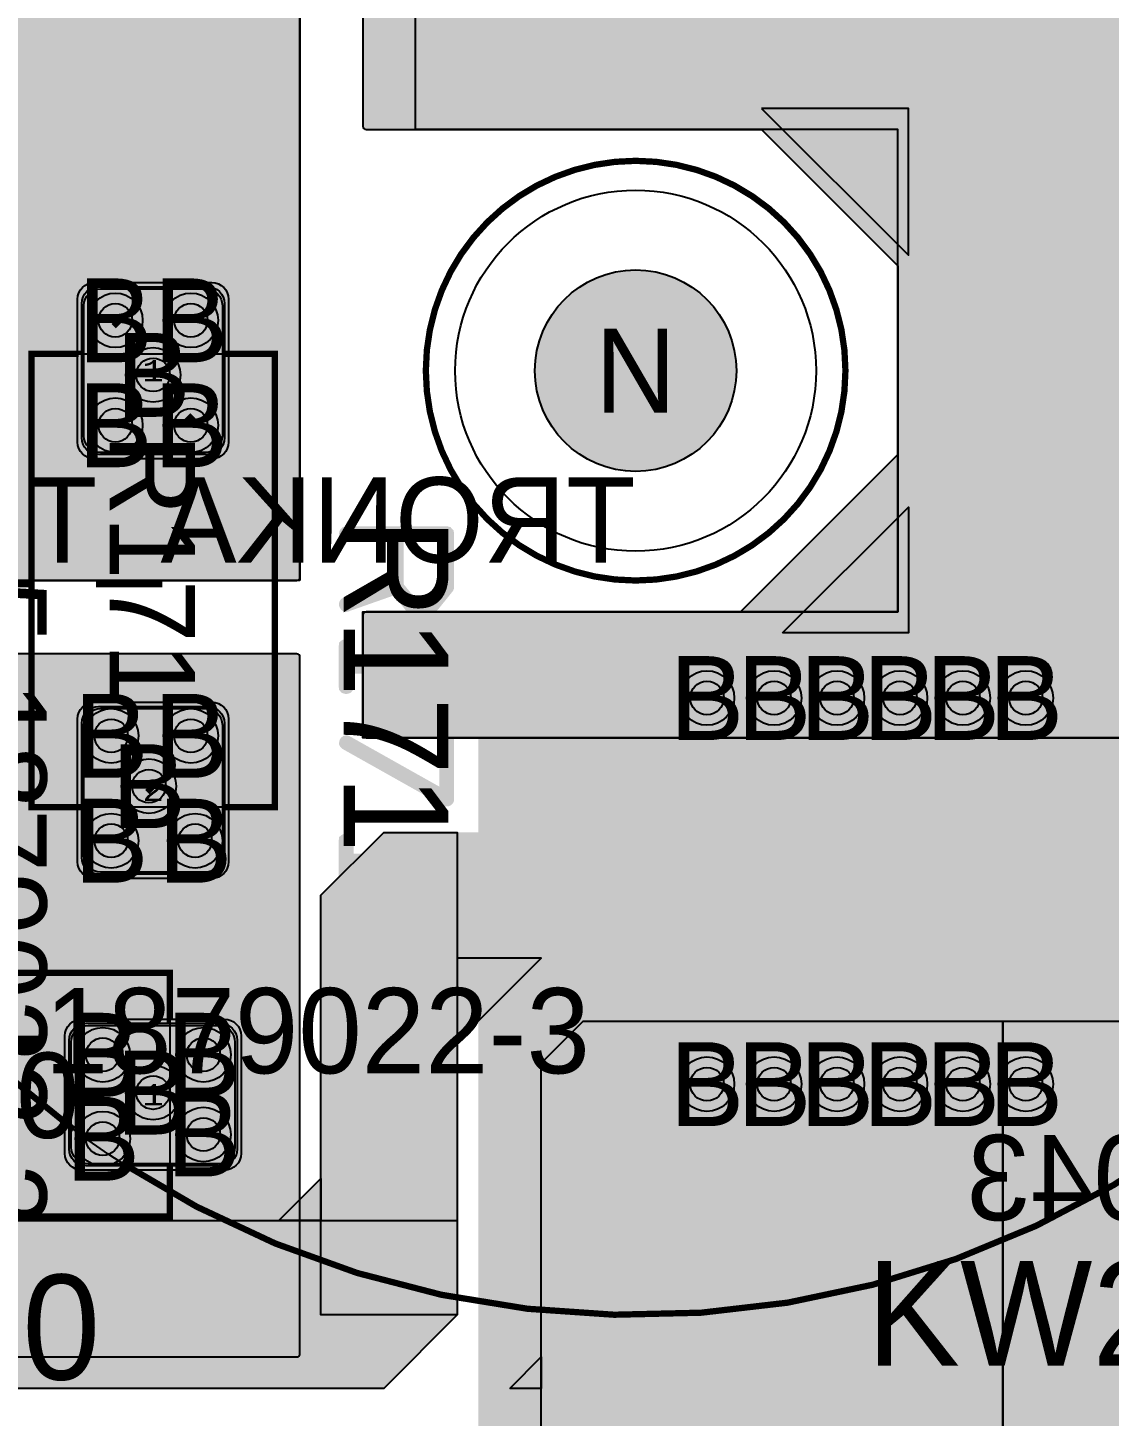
# Model space of a CAD drawing. Extents: x -18 to 179, y -60 to 172.
# Drawn here: x 36.51 to 62.29, y 120.09 to 153.17 of the extents above; entities that cross this region are included whole.
import ezdxf
from ezdxf.enums import TextEntityAlignment as Align

# ---------------------------------------------------------------- set-up
doc = ezdxf.new("R2010")
doc.units = 0
doc.header["$MEASUREMENT"] = 0
for name, color, linetype in [('ASSEMBLY_OUTLINES_BTM', 191, 'CONTINUOUS'), ('ASSEMBLY_OUTLINES_TOP', 102, 'CONTINUOUS'), ('ASSEMBLY_PART_NUMBERS_BTM', 191, 'CONTINUOUS'), ('ASSEMBLY_PART_NUMBERS_TOP', 102, 'CONTINUOUS'), ('ASSEMBLY_REF_DES_TOP', 102, 'CONTINUOUS'), ('DRILL_DRAWING', 21, 'CONTINUOUS'), ('GENERATED_SILKSCREEN_BTM', 255, 'CONTINUOUS'), ('GENERATED_SILKSCREEN_TOP', 140, 'CONTINUOUS'), ('MOUNTING_HOLE_PADS_LAYER14', 150, 'CONTINUOUS'), ('MOUNTING_HOLE_PADS_LAYER15', 230, 'CONTINUOUS'), ('MOUNTING_HOLES_LAYER_BOT17', 42, 'CONTINUOUS'), ('MOUNTING_HOLES_LAYER_TOP', 42, 'CONTINUOUS'), ('PART_PADS_SMD_TOP', 150, 'CONTINUOUS'), ('PIN_NUMBERS_BTM', 8, 'CONTINUOUS'), ('PIN_NUMBERS_TOP', 8, 'CONTINUOUS'), ('PLACEMENT_OUTLINES_BTM', 222, 'CONTINUOUS'), ('PLACEMENT_OUTLINES_TOP', 130, 'CONTINUOUS'), ('PLANE_DATA_LAYER_BOTTOM', 230, 'CONTINUOUS'), ('PLANE_DATA_LAYER_TOP', 150, 'CONTINUOUS'), ('PLANE_SHAPES_LAYER_BOTTOM', 230, 'CONTINUOUS'), ('PLANE_SHAPES_LAYER_TOP', 150, 'CONTINUOUS'), ('SILKSCREEN_OUTLINES_BTM', 211, 'CONTINUOUS'), ('SILKSCREEN_OUTLINES_TOP', 150, 'CONTINUOUS'), ('SILKSCREEN_REF_DES_TOP', 150, 'CONTINUOUS'), ('SOLDERMASK_PADS_TOP', 102, 'CONTINUOUS'), ('SOLDERPASTE_PADS_TOP', 254, 'CONTINUOUS'), ('TRACES_LAYER_BOTTOM', 230, 'CONTINUOUS'), ('TRACES_LAYER_TOP', 150, 'CONTINUOUS'), ('VIA_HOLES_LAYER_BOTTOM', 30, 'CONTINUOUS'), ('VIA_HOLES_LAYER_TOP', 30, 'CONTINUOUS'), ('VIA_PADS_LAYER_BOTTOM', 230, 'CONTINUOUS'), ('VIA_PADS_LAYER_TOP', 150, 'CONTINUOUS')]:
    doc.layers.add(name, color=color, linetype=linetype)
doc.styles.add('COURIER_NEW', font='COUR.TTF')
doc.styles.add('VERIBEST_GERBER_0', font='txt')

msp = doc.modelspace()

# ---------------------------------------------------------------- hatches: boundary and pattern name
at = {"layer": 'MOUNTING_HOLES_LAYER_BOT17'}
h = msp.add_hatch(color=256, dxfattribs=at)
edge = h.paths.add_edge_path()
edge.add_arc((51, 145), 2.4, 0, 360)
at = {"layer": 'MOUNTING_HOLES_LAYER_TOP'}
h = msp.add_hatch(color=256, dxfattribs=at)
edge = h.paths.add_edge_path()
edge.add_arc((51, 145), 2.4, 0, 360)
at = {"layer": 'PLANE_DATA_LAYER_BOTTOM'}
h = msp.add_hatch(color=256, dxfattribs=at)
h.paths.add_polyline_path([(114.250002, 144.718436), (114.25, 122.5762, -0.414213562), (114.1738, 122.5), (113.000004, 122.5, 0.207684346), (112.999998, 122.499998), (112.000002, 121.500002), (112, 121.499996), (112, 120.500004), (112.000003, 120.499999), (112.999998, 119.500002, 0.207684346), (113.000004, 119.5), (114.1738, 119.5, -0.414213562), (114.25, 119.4238), (114.25, 113.0762, -0.414213562), (114.1738, 113), (108.53156, 113.000002, -0.198913366), (108.477678, 113.02232), (108.02232, 113.477678, -0.198909956), (108.000002, 113.531559), (108.000002, 113.53156), (108, 127.749996), (107.999997, 127.750001), (105.750002, 129.999998, 0.207684346), (105.749996, 130), (83.8262, 130, -0.414213562), (83.75, 130.0762), (83.75, 161.499996), (83.749997, 161.500001), (82.000002, 163.249998, 0.207684346), (81.999996, 163.25), (70.500004, 163.25, 0.207684346), (70.499998, 163.249998), (64.250002, 157.000002), (64.25, 156.999996), (64.25, 119.5762, -0.414213562), (64.1738, 119.5), (47.3262, 119.5, -0.414213562), (47.25, 119.5762), (47.25, 138.6738, -0.414213562), (47.3262, 138.75), (54.499996, 138.75, 0.207684346), (54.500002, 138.750002), (57.499998, 141.749998), (57.5, 141.750004), (57.5, 147.749996), (57.499997, 147.750001), (54.000002, 151.249998, 0.207684346), (53.999996, 151.25), (47.0762, 151.25, -0.414213562), (47, 151.3262), (47, 163.6738, -0.414213562), (47.0762, 163.75), (62.499996, 163.75, 0.207684346), (62.500002, 163.750002), (64.227679, 165.477682, -0.198913366), (64.281561, 165.5), (101.968438, 165.5, -0.198913366), (102.02232, 165.477682), (108.47768, 159.022322, -0.198909956), (108.499998, 158.968441), (108.499998, 158.96844), (108.5, 150.500004), (108.500003, 150.499999), (114.227684, 144.772318, -0.198909956), (114.250002, 144.718437)], flags=0)
h.paths.add_polyline_path([(102.999998, 142.499998), (103, 142.500004), (103, 148.499996), (102.999997, 148.500001), (100.250002, 151.249998, 0.207684346), (100.249996, 151.25), (94.000004, 151.25, 0.207684346), (93.999998, 151.249998), (91.000002, 148.250002), (91, 148.249996), (91, 142.250004), (91.000003, 142.249999), (93.749998, 139.500002, 0.207684346), (93.750004, 139.5), (99.999996, 139.5, 0.207684346), (100.000002, 139.500002)], flags=0)
for points in [[(43, 155.9238, 0.414213562), (42.9238, 156), (35.53156, 155.999998, 0.198913366), (35.477678, 155.97768), (34.52232, 155.022322, 0.198909956), (34.500002, 154.968441), (34.500002, 154.96844), (34.5, 140.0762, 0.414213562), (34.5762, 140), (42.9238, 140, 0.414213562), (43, 140.0762)], [(43, 138.1738, 0.414213562), (42.9238, 138.25), (34.0762, 138.25, 0.414213562), (34, 138.1738), (34, 121.5762, 0.414213562), (34.0762, 121.5), (42.9238, 121.5, 0.414213562), (43, 121.5762)]]:
    msp.add_hatch(color=256, dxfattribs=at).paths.add_polyline_path(points, flags=0)
at = {"layer": 'PLANE_DATA_LAYER_TOP'}
msp.add_hatch(color=256, dxfattribs=at).paths.add_polyline_path([(109.5, 168.6738, 0.414213562), (109.4238, 168.75), (63.3262, 168.75, 0.414213562), (63.25, 168.6738), (63.25, 164.500004), (63.249998, 164.499998), (62.250002, 163.500002, -0.207684346), (62.249996, 163.5), (57.000004, 163.5, -0.207684346), (56.999998, 163.500002), (56.000003, 164.499999), (56, 164.500004), (56, 168.6738, 0.414213562), (55.9238, 168.75), (45.8262, 168.75, 0.414213562), (45.75, 168.6738), (45.75, 164.500004), (45.749998, 164.499998), (44.750002, 163.500002, -0.207684346), (44.749996, 163.5), (40.500004, 163.5, -0.207684346), (40.499998, 163.500002), (39.500003, 164.499999), (39.5, 164.500004), (39.5, 168.6738, 0.414213562), (39.4238, 168.75), (9.8262, 168.75, 0.414213562), (9.75, 168.6738), (9.75, 163.0762, 0.414213562), (9.8262, 163), (33.749996, 163, -0.207684346), (33.750002, 162.999998), (38.977678, 157.77232, 0.198913366), (39.03156, 157.750002), (42.249996, 157.75, -0.207684346), (42.250002, 157.749998), (44.499997, 155.500001), (44.5, 155.499996), (44.5, 150.8262, 0.414213562), (44.5762, 150.75), (53.999996, 150.75, -0.207684346), (54.000002, 150.749998), (57.249997, 147.500001), (57.25, 147.499996), (57.25, 143.000004), (57.249998, 142.999998), (53.500002, 139.250002, -0.207684346), (53.499996, 139.25), (44.5762, 139.25, 0.414213562), (44.5, 139.1738), (44.5, 136.3262, 0.414213562), (44.5762, 136.25), (65.71844, 136.250002, 0.198913366), (65.772322, 136.27232), (66.72768, 137.227678, 0.198909956), (66.749998, 137.281559), (66.749998, 137.28156), (66.75, 160.249996), (66.750002, 160.250002), (69.249998, 162.749998, -0.207684346), (69.250004, 162.75), (109.4238, 162.75, 0.414213562), (109.5, 162.8262)], flags=0)
h = msp.add_hatch(color=256, dxfattribs=at)
h.paths.add_polyline_path([(137.25, 150.5762, -0.414213562), (137.1738, 150.5), (74.750004, 150.5, 0.207684346), (74.749998, 150.499998), (72.500002, 148.250002), (72.5, 148.249996), (72.499998, 131.78156), (72.499998, 131.781559, -0.198909956), (72.47768, 131.727678), (71.772322, 131.02232, -0.198913366), (71.71844, 131.000002), (48.750004, 131, 0.207684346), (48.749998, 130.999998), (46.750002, 129.000002), (46.75, 128.999996), (46.749998, 122.531561), (46.749998, 122.53156, -0.198909956), (46.72768, 122.477679), (45.022322, 120.77232, -0.198913366), (44.96844, 120.750002), (33.750004, 120.75, 0.207684346), (33.749998, 120.749998), (23.522321, 110.522318, -0.198913366), (23.468439, 110.5), (23.195727, 110.5, -0.420555122), (23.119545, 110.577846, 0.005400729), (23.12, 110.619968), (23.12, 110.62, 1), (19.22, 110.62), (19.22, 110.61997, 0.005400729), (19.220455, 110.577848, -0.420593724), (19.144273, 110.500002), (18.28156, 110.500002, -0.198913366), (18.227678, 110.52232), (15.52232, 113.227678, -0.198909956), (15.500002, 113.281559), (15.500002, 116.468441, -0.198909956), (15.52232, 116.522322), (15.727678, 116.72768, -0.198913366), (15.78156, 116.749998), (24.499996, 116.75, 0.207684346), (24.500002, 116.750002), (32.477679, 124.727682, -0.198913366), (32.531561, 124.75), (42.499996, 124.75, 0.207684346), (42.500002, 124.750002), (43.499998, 125.749998), (43.5, 125.750004), (43.500002, 132.46844), (43.500002, 132.468441, -0.198909956), (43.52232, 132.522322), (44.977678, 133.97768, -0.198913366), (45.03156, 133.999998), (66.499996, 134, 0.207684346), (66.500002, 134.000002), (68.749998, 136.249998), (68.75, 136.250004), (68.75, 152.1738, -0.414213562), (68.8262, 152.25), (131.999996, 152.25, 0.207684346), (132.000002, 152.250002), (132.999998, 153.249998), (133, 153.250004), (133, 161.1738, -0.414213562), (133.0762, 161.25), (137.1738, 161.25, -0.414213562), (137.25, 161.1738)], flags=0)
h.paths.add_polyline_path([(15.7, 115, -1), (18.8, 115, -1)], flags=0)
h.paths.add_polyline_path([(69.75, 132.54, -1), (72.25, 132.54, -1)], flags=0)
h.paths.add_polyline_path([(133.2, 159, -1), (137, 159, -1)], flags=0)
h = msp.add_hatch(color=256, dxfattribs=at)
h.paths.add_polyline_path([(86.5, 102.9238), (86.499998, 94.03156), (86.499998, 94.031559, -0.198909956), (86.47768, 93.977678), (86.272322, 93.77232, -0.198913366), (86.21844, 93.750002), (82.53156, 93.750002, -0.198913366), (82.477678, 93.77232), (77.250002, 98.999998, 0.207684346), (77.249996, 99), (47.750004, 99, 0.207684346), (47.749998, 98.999998), (46.750002, 98.000002), (46.75, 97.999996), (46.749998, 94.03156), (46.749998, 94.031559, -0.198909956), (46.72768, 93.977678), (46.522322, 93.77232, -0.198913366), (46.46844, 93.750002), (39.031562, 93.75, -0.198913366), (38.97768, 93.772318), (34.500002, 98.249998, 0.207684346), (34.499996, 98.25), (19.53156, 98.250002, -0.198913366), (19.477678, 98.27232), (12.750002, 104.999998, 0.207684346), (12.749996, 105), (3.8262, 105, -0.414213562), (3.75, 105.0762), (3.75, 108.1738, -0.414213562), (3.8262, 108.25), (18.218438, 108.25, -0.198913366), (18.27232, 108.227682), (18.999998, 107.500002, 0.207684346), (19.000004, 107.5), (23.5, 107.499999), (36.4238, 107.499998, -0.414213562), (36.5, 107.423798), (36.5, 105.65, 0.414213562), (36.95, 105.2), (39.05, 105.2, 0.414213562), (39.5, 105.65), (39.5, 106.9238, -0.414213562), (39.5762, 107), (40.4238, 107, -0.414213562), (40.5, 106.9238), (40.5, 106.000004), (40.500003, 105.999999), (42.99, 103.51), (43.499998, 103.000002, 0.207684346), (43.500004, 103), (45.499996, 103, 0.207684346), (45.500002, 103.000002), (47.999998, 105.499998), (48, 105.500004), (48, 106.787367, -0.081912832), (48.004036, 106.811837, 0.164930122), (48.004036, 109.188162, -0.081912832), (48, 109.212632), (48.000002, 120.718439, -0.198909956), (48.02232, 120.77232), (48.749998, 121.499998), (48.75, 121.500004), (48.750002, 128.46844), (48.750002, 128.468441, -0.198909956), (48.77232, 128.522322), (49.727678, 129.47768, -0.198913366), (49.78156, 129.499998), (68.9238, 129.5, -0.414213562), (69, 129.4238), (69, 124.3262, -0.414213562), (68.9238, 124.25), (65.000004, 124.25, 0.207684346), (64.999998, 124.249998), (64.250002, 123.500002), (64.25, 123.499996), (64.25, 119.500004), (64.250003, 119.499999), (64.999998, 118.750002, 0.207684346), (65.000004, 118.75), (65.073765, 118.75, -0.549588453), (65.142729, 118.641391, 0.110270202), (65.1, 118.45), (65.1, 117.25, 0.414213562), (65.55, 116.8), (66.95, 116.8, 0.414213562), (67.4, 117.25), (67.4, 118.450001, 0.110269556), (67.357271, 118.64139, -0.110266008), (67.350036, 118.673798), (67.350036, 118.673799, -0.414213562), (67.426236, 118.749999), (68.71844, 118.749998, -0.198913366), (68.772322, 118.72768), (71.249998, 116.250002, 0.207684346), (71.250004, 116.25), (75.4238, 116.25, -0.414213562), (75.5, 116.1738), (75.5, 113.0762, -0.414213562), (75.4238, 113), (52.000004, 113, 0.207684346), (51.999998, 112.999998), (49.750002, 110.750002), (49.75, 110.749996), (49.75, 105.500004), (49.750003, 105.499999), (52.249998, 103.000002, 0.207684346), (52.250004, 103), (62.5738, 103, -0.414213562), (62.65, 102.9238), (62.65, 101.75, 0.414213562), (63.1, 101.3), (65.4, 101.3, 0.414213562), (65.85, 101.75), (65.85, 102.9238, -0.414213562), (65.9262, 103), (71.579649, 103, -0.669857772), (71.63328, 102.869669, 0.200116963), (71.5, 102.55), (71.5, 100.65, 0.414213562), (71.95, 100.2), (74.05, 100.2, 0.414213562), (74.5, 100.65), (74.5, 102.55, 0.200116963), (74.36672, 102.869669, -0.669857772), (74.420351, 103), (78.5738, 103, -0.414213562), (78.65, 102.9238), (78.65, 101.75, 0.414213562), (79.1, 101.3), (81.4, 101.3, 0.414213562), (81.85, 101.75), (81.85, 102.9238, -0.414213562), (81.9262, 103), (83.388571, 103, -0.414213562), (83.464771, 102.9238, -0.059444601), (83.462632, 102.905872, 0.059444266), (83.45, 102.8), (83.45, 100.7, 0.414213562), (83.9, 100.25), (85.8, 100.25, 0.414213562), (86.25, 100.7), (86.25, 102.8, 0.059444266), (86.237368, 102.905872, -0.059444601), (86.235229, 102.9238, -0.414213562), (86.311429, 103), (86.4238, 103, -0.414213562)], flags=0)
h.paths.add_polyline_path([(9.177854, 105.975715, 0.787865658), (11.73, 106.589999), (11.73, 106.590001, 0.787865658), (9.177854, 107.204285, -0.611991571), (9.042146, 107.204285, 0.612002153), (6.637854, 107.204285, -0.611991571), (6.502146, 107.204285, 0.787865658), (3.95, 106.590001), (3.95, 106.589999, 0.787865658), (6.502146, 105.975715, -0.611991571), (6.637854, 105.975715, 0.612002153), (9.042146, 105.975715, -0.611991571)], flags=0)
h.paths.add_polyline_path([(28.999998, 101.749998), (29, 101.750004), (29, 104.249996), (28.999997, 104.250001), (27.500002, 105.749998, 0.207684346), (27.499996, 105.75), (25.000004, 105.75, 0.207684346), (24.999998, 105.749998), (23.500002, 104.250002), (23.5, 104.249996), (23.5, 101.750004), (23.500003, 101.749999), (24.999998, 100.250002, 0.207684346), (25.000004, 100.25), (27.499996, 100.25, 0.207684346), (27.500002, 100.250002)], flags=0)
h.paths.add_polyline_path([(42.99, 95.75, -1), (46.59, 95.75, -1)], flags=0)
h.paths.add_polyline_path([(56.25, 100.075, 0.414213562), (56.6, 100.425), (56.6, 101.125, 0.414213562), (56.25, 101.475), (55.25, 101.475, 0.414213562), (54.9, 101.125), (54.9, 100.425, 0.414213562), (55.25, 100.075)], flags=0)
h.paths.add_polyline_path([(82.49, 95.75, -1), (86.09, 95.75, -1)], flags=0)
at = {"layer": 'PLANE_SHAPES_LAYER_BOTTOM'}
for points in [[(43, 140), (34.5, 140), (34.5, 155), (35.5, 156), (43, 156)], [(54, 151.25), (57.5, 147.75), (57.5, 151.25)], [(54.5, 138.75), (57.5, 141.75), (57.5, 138.75)]]:
    msp.add_hatch(color=256, dxfattribs=at).paths.add_polyline_path(points, flags=0)
at = {"layer": 'PLANE_SHAPES_LAYER_TOP'}
for points in [[(66.75, 137.25), (65.75, 136.25), (44.5, 136.25), (44.5, 139.25), (57.25, 139.25), (57.25, 150.75), (45.75, 150.75), (45.75, 168.75), (56, 168.75), (56, 163.5), (63.25, 163.5), (63.25, 168.75), (66.75, 168.75)], [(54, 150.75), (57.25, 147.5), (57.25, 150.75)], [(53.5, 139.25), (57.25, 143), (57.25, 139.25)], [(46.75, 122.5), (43.5, 122.5), (43.5, 132.5), (45, 134), (46.75, 134)], [(46.75, 129), (48.75, 131), (46.75, 131)], [(59.75, 113), (48.75, 113), (48.75, 128.5), (49.75, 129.5), (59.75, 129.5)], [(69, 124.25), (64.25, 124.25), (64.25, 118.75), (68.75, 118.75), (69, 118.5), (69, 116.25), (59.75, 116.25), (59.75, 129.5), (69, 129.5)], [(42.5, 124.75), (43.5, 125.75), (43.5, 124.75)], [(46.75, 122.5), (45, 120.75), (32.5, 120.75), (32.5, 124.75), (46.75, 124.75)], [(48, 120.75), (48.75, 121.5), (48.75, 120.75)]]:
    msp.add_hatch(color=256, dxfattribs=at).paths.add_polyline_path(points, flags=0)
at = {"layer": 'VIA_HOLES_LAYER_BOTTOM'}
h = msp.add_hatch(color=256, dxfattribs=at)
edge = h.paths.add_edge_path()
edge.add_arc((38.6, 146.2), 0.4, 0, 360)
h = msp.add_hatch(color=256, dxfattribs=at)
edge = h.paths.add_edge_path()
edge.add_arc((40.4, 146.2), 0.4, 0, 360)
h = msp.add_hatch(color=256, dxfattribs=at)
edge = h.paths.add_edge_path()
edge.add_arc((39.5, 144.9), 0.4, 0, 360)
h = msp.add_hatch(color=256, dxfattribs=at)
edge = h.paths.add_edge_path()
edge.add_arc((38.6, 143.7), 0.4, 0, 360)
h = msp.add_hatch(color=256, dxfattribs=at)
edge = h.paths.add_edge_path()
edge.add_arc((40.4, 143.7), 0.4, 0, 360)
h = msp.add_hatch(color=256, dxfattribs=at)
edge = h.paths.add_edge_path()
edge.add_arc((52.7, 137.2), 0.4, 0, 360)
h = msp.add_hatch(color=256, dxfattribs=at)
edge = h.paths.add_edge_path()
edge.add_arc((54.3, 137.2), 0.4, 0, 360)
h = msp.add_hatch(color=256, dxfattribs=at)
edge = h.paths.add_edge_path()
edge.add_arc((55.8, 137.2), 0.4, 0, 360)
h = msp.add_hatch(color=256, dxfattribs=at)
edge = h.paths.add_edge_path()
edge.add_arc((57.3, 137.2), 0.4, 0, 360)
h = msp.add_hatch(color=256, dxfattribs=at)
edge = h.paths.add_edge_path()
edge.add_arc((58.8, 137.2), 0.4, 0, 360)
h = msp.add_hatch(color=256, dxfattribs=at)
edge = h.paths.add_edge_path()
edge.add_arc((60.3, 137.2), 0.4, 0, 360)
h = msp.add_hatch(color=256, dxfattribs=at)
edge = h.paths.add_edge_path()
edge.add_arc((38.5, 136.3), 0.4, 0, 360)
h = msp.add_hatch(color=256, dxfattribs=at)
edge = h.paths.add_edge_path()
edge.add_arc((40.4, 136.3), 0.4, 0, 360)
h = msp.add_hatch(color=256, dxfattribs=at)
edge = h.paths.add_edge_path()
edge.add_arc((39.4, 135.1), 0.4, 0, 360)
h = msp.add_hatch(color=256, dxfattribs=at)
edge = h.paths.add_edge_path()
edge.add_arc((38.5, 133.8), 0.4, 0, 360)
h = msp.add_hatch(color=256, dxfattribs=at)
edge = h.paths.add_edge_path()
edge.add_arc((40.5, 133.8), 0.4, 0, 360)
h = msp.add_hatch(color=256, dxfattribs=at)
edge = h.paths.add_edge_path()
edge.add_arc((38.3, 128.7), 0.4, 0, 360)
h = msp.add_hatch(color=256, dxfattribs=at)
edge = h.paths.add_edge_path()
edge.add_arc((40.7, 128.7), 0.4, 0, 360)
h = msp.add_hatch(color=256, dxfattribs=at)
edge = h.paths.add_edge_path()
edge.add_arc((52.7, 128), 0.4, 0, 360)
h = msp.add_hatch(color=256, dxfattribs=at)
edge = h.paths.add_edge_path()
edge.add_arc((54.3, 128), 0.4, 0, 360)
h = msp.add_hatch(color=256, dxfattribs=at)
edge = h.paths.add_edge_path()
edge.add_arc((55.8, 128), 0.4, 0, 360)
h = msp.add_hatch(color=256, dxfattribs=at)
edge = h.paths.add_edge_path()
edge.add_arc((57.3, 128), 0.4, 0, 360)
h = msp.add_hatch(color=256, dxfattribs=at)
edge = h.paths.add_edge_path()
edge.add_arc((58.8, 128), 0.4, 0, 360)
h = msp.add_hatch(color=256, dxfattribs=at)
edge = h.paths.add_edge_path()
edge.add_arc((60.3, 128), 0.4, 0, 360)
h = msp.add_hatch(color=256, dxfattribs=at)
edge = h.paths.add_edge_path()
edge.add_arc((39.5, 127.8), 0.4, 0, 360)
h = msp.add_hatch(color=256, dxfattribs=at)
edge = h.paths.add_edge_path()
edge.add_arc((38.3, 126.7), 0.4, 0, 360)
h = msp.add_hatch(color=256, dxfattribs=at)
edge = h.paths.add_edge_path()
edge.add_arc((40.7, 126.8), 0.4, 0, 360)
at = {"layer": 'VIA_HOLES_LAYER_TOP'}
h = msp.add_hatch(color=256, dxfattribs=at)
edge = h.paths.add_edge_path()
edge.add_arc((38.6, 146.2), 0.4, 0, 360)
h = msp.add_hatch(color=256, dxfattribs=at)
edge = h.paths.add_edge_path()
edge.add_arc((40.4, 146.2), 0.4, 0, 360)
h = msp.add_hatch(color=256, dxfattribs=at)
edge = h.paths.add_edge_path()
edge.add_arc((39.5, 144.9), 0.4, 0, 360)
h = msp.add_hatch(color=256, dxfattribs=at)
edge = h.paths.add_edge_path()
edge.add_arc((38.6, 143.7), 0.4, 0, 360)
h = msp.add_hatch(color=256, dxfattribs=at)
edge = h.paths.add_edge_path()
edge.add_arc((40.4, 143.7), 0.4, 0, 360)
h = msp.add_hatch(color=256, dxfattribs=at)
edge = h.paths.add_edge_path()
edge.add_arc((52.7, 137.2), 0.4, 0, 360)
h = msp.add_hatch(color=256, dxfattribs=at)
edge = h.paths.add_edge_path()
edge.add_arc((54.3, 137.2), 0.4, 0, 360)
h = msp.add_hatch(color=256, dxfattribs=at)
edge = h.paths.add_edge_path()
edge.add_arc((55.8, 137.2), 0.4, 0, 360)
h = msp.add_hatch(color=256, dxfattribs=at)
edge = h.paths.add_edge_path()
edge.add_arc((57.3, 137.2), 0.4, 0, 360)
h = msp.add_hatch(color=256, dxfattribs=at)
edge = h.paths.add_edge_path()
edge.add_arc((58.8, 137.2), 0.4, 0, 360)
h = msp.add_hatch(color=256, dxfattribs=at)
edge = h.paths.add_edge_path()
edge.add_arc((60.3, 137.2), 0.4, 0, 360)
h = msp.add_hatch(color=256, dxfattribs=at)
edge = h.paths.add_edge_path()
edge.add_arc((38.5, 136.3), 0.4, 0, 360)
h = msp.add_hatch(color=256, dxfattribs=at)
edge = h.paths.add_edge_path()
edge.add_arc((40.4, 136.3), 0.4, 0, 360)
h = msp.add_hatch(color=256, dxfattribs=at)
edge = h.paths.add_edge_path()
edge.add_arc((39.4, 135.1), 0.4, 0, 360)
h = msp.add_hatch(color=256, dxfattribs=at)
edge = h.paths.add_edge_path()
edge.add_arc((38.5, 133.8), 0.4, 0, 360)
h = msp.add_hatch(color=256, dxfattribs=at)
edge = h.paths.add_edge_path()
edge.add_arc((40.5, 133.8), 0.4, 0, 360)
h = msp.add_hatch(color=256, dxfattribs=at)
edge = h.paths.add_edge_path()
edge.add_arc((38.3, 128.7), 0.4, 0, 360)
h = msp.add_hatch(color=256, dxfattribs=at)
edge = h.paths.add_edge_path()
edge.add_arc((40.7, 128.7), 0.4, 0, 360)
h = msp.add_hatch(color=256, dxfattribs=at)
edge = h.paths.add_edge_path()
edge.add_arc((52.7, 128), 0.4, 0, 360)
h = msp.add_hatch(color=256, dxfattribs=at)
edge = h.paths.add_edge_path()
edge.add_arc((54.3, 128), 0.4, 0, 360)
h = msp.add_hatch(color=256, dxfattribs=at)
edge = h.paths.add_edge_path()
edge.add_arc((55.8, 128), 0.4, 0, 360)
h = msp.add_hatch(color=256, dxfattribs=at)
edge = h.paths.add_edge_path()
edge.add_arc((57.3, 128), 0.4, 0, 360)
h = msp.add_hatch(color=256, dxfattribs=at)
edge = h.paths.add_edge_path()
edge.add_arc((58.8, 128), 0.4, 0, 360)
h = msp.add_hatch(color=256, dxfattribs=at)
edge = h.paths.add_edge_path()
edge.add_arc((60.3, 128), 0.4, 0, 360)
h = msp.add_hatch(color=256, dxfattribs=at)
edge = h.paths.add_edge_path()
edge.add_arc((39.5, 127.8), 0.4, 0, 360)
h = msp.add_hatch(color=256, dxfattribs=at)
edge = h.paths.add_edge_path()
edge.add_arc((38.3, 126.7), 0.4, 0, 360)
h = msp.add_hatch(color=256, dxfattribs=at)
edge = h.paths.add_edge_path()
edge.add_arc((40.7, 126.8), 0.4, 0, 360)

# ---------------------------------------------------------------- linework, layer by layer
at = {"layer": 'ASSEMBLY_OUTLINES_BTM'}
for radius in [22.5, 5]:
    msp.add_circle((51, 145), radius, dxfattribs=at)
at = {"layer": 'ASSEMBLY_OUTLINES_TOP'}
for points in [[(36.6, 134.6), (36.6, 145.4), (42.4, 145.4), (42.4, 134.6)], [(29.1, 124.85), (29.1, 130.65), (39.9, 130.65), (39.9, 124.85)]]:
    msp.add_lwpolyline(points, close=True, dxfattribs=at)
at = {"layer": 'GENERATED_SILKSCREEN_BTM', "const_width": 0.15}
for points in [[(73.500005, 145, -0.154151503), (69.418977, 132.077481, 0.00000355), (69.418972, 132.07749, 1.056511905), (31.274926, 155.824566, 0.000004138), (31.274914, 155.824566, -0.775982006), (73.500005, 145)], [(37.608834, 126.918893, 0.000003714), (37.60883, 126.918883, -0.33456476), (29.927341, 152.886271, 0.000003855), (29.927352, 152.886273, 0.334564793), (37.608834, 126.918893)], [(68.613453, 130.999411, -0.386448), (38.74687, 126.129095, 0.000003932), (38.746879, 126.129102, 0.386447878), (68.613442, 130.999414, 0.000003932), (68.613453, 130.999411)]]:
    msp.add_lwpolyline(points, format="xyb", dxfattribs=at)
msp.add_lwpolyline([(46, 145, -1), (56, 145, -1)], format="xyb", close=True, dxfattribs=at)
at = {"layer": 'GENERATED_SILKSCREEN_TOP', "const_width": 0.15}
for points in [[(37.725, 145.399995), (36.600005, 145.399995), (36.600005, 134.600005), (37.725, 134.600005), (37.725, 134.599995), (36.6, 134.599995, -0.414213562), (36.599995, 134.6), (36.599995, 145.4, -0.414213562), (36.6, 145.400005), (37.725, 145.400005), (37.725, 145.399995)], [(42.400005, 134.6, -0.414213562), (42.4, 134.599995), (41.275, 134.599995), (41.275, 134.600005), (42.399995, 134.600005), (42.399995, 145.399995), (41.275, 145.399995), (41.275, 145.400005), (42.4, 145.400005, -0.414213562), (42.400005, 145.4), (42.400005, 134.6)], [(39.900005, 129.525), (39.899995, 129.525), (39.899995, 130.649995), (29.100005, 130.649995), (29.100005, 129.525), (29.099995, 129.525), (29.099995, 130.65, -0.414213562), (29.1, 130.650005), (39.9, 130.650005, -0.414213562), (39.900005, 130.65), (39.900005, 129.525)], [(39.900005, 124.85, -0.414213562), (39.9, 124.849995), (29.1, 124.849995, -0.414213562), (29.099995, 124.85), (29.099995, 125.975), (29.100005, 125.975), (29.100005, 124.850005), (39.899995, 124.850005), (39.899995, 125.975), (39.900005, 125.975), (39.900005, 124.85)]]:
    msp.add_lwpolyline(points, format="xyb", dxfattribs=at)
at = {"layer": 'GENERATED_SILKSCREEN_TOP', "const_width": 0.25}
for points in [[(45.6, 139.3925), (45.605, 139.385), (45.6175, 139.3825), (45.63, 139.375), (45.6425, 139.375), (46.1575, 139.375), (46.17, 139.375), (46.1775, 139.3825), (46.185, 139.3825), (46.1875, 139.385), (46.19, 139.3875), (46.1975, 139.3925), (46.54, 139.8175), (46.545, 139.83), (46.5475, 139.8375), (46.55, 139.85), (46.55, 141.11), (46.545, 141.1325), (46.5325, 141.145), (46.52, 141.16), (46.5, 141.165), (44.1, 141.165), (44.08, 141.16), (44.0675, 141.1475), (44.06, 141.1325), (44.0575, 141.115), (44.06, 141.095), (44.0675, 141.0775), (44.08, 141.065), (44.1, 141.06), (45.25, 141.06), (45.25, 139.885), (44.085, 139.475), (44.0675, 139.465), (44.0575, 139.4475), (44.055, 139.4275), (44.06, 139.4125), (44.07, 139.3975), (44.0825, 139.385), (44.0975, 139.3775), (44.1175, 139.3825), (45.2825, 139.7925), (45.6, 139.3925)], [(46.4475, 141.06), (46.4475, 139.8625), (46.1325, 139.475), (45.6675, 139.475), (45.35, 139.8625), (45.35, 141.06), (46.4475, 141.06)], [(44.1525, 138.44), (44.15, 138.46), (44.1375, 138.47), (44.12, 138.4775), (44.1, 138.48), (44.0825, 138.4775), (44.065, 138.47), (44.0525, 138.46), (44.05, 138.44), (44.05, 137.465), (44.0525, 137.4475), (44.065, 137.4325), (44.0825, 137.425), (44.1, 137.4225), (44.12, 137.425), (44.1375, 137.4325), (44.15, 137.4475), (44.1525, 137.465), (44.1525, 137.905), (46.5, 137.905), (46.5175, 137.9075), (46.53, 137.915), (46.5375, 137.9275), (46.54, 137.945), (46.5425, 137.9575), (46.5425, 137.97), (46.5375, 137.98), (46.5275, 137.99), (45.8425, 138.4775), (45.825, 138.485), (45.81, 138.485), (45.7925, 138.4775), (45.78, 138.465), (45.77, 138.45), (45.765, 138.4325), (45.77, 138.415), (45.7825, 138.4025), (46.3425, 138.0025), (44.1525, 138.0025), (44.1525, 138.44)], [(44.125, 136.18), (44.1075, 136.185), (44.09, 136.1825), (44.075, 136.17), (44.065, 136.1575), (44.06, 136.14), (44.0575, 136.1225), (44.065, 136.1075), (44.0775, 136.095), (46.475, 134.7475), (46.4875, 134.7425), (46.4975, 134.7425), (46.5075, 134.7425), (46.5175, 134.7475), (46.5325, 134.755), (46.5425, 134.765), (46.5475, 134.7775), (46.55, 134.79), (46.55, 136.4775), (46.545, 136.495), (46.5325, 136.5075), (46.5175, 136.5175), (46.4975, 136.52), (46.48, 136.5175), (46.4625, 136.5075), (46.45, 136.495), (46.4475, 136.4775), (46.4475, 134.875), (44.125, 136.18)], [(44.1525, 133.8025), (44.15, 133.8225), (44.1375, 133.8325), (44.12, 133.84), (44.1, 133.8425), (44.0825, 133.84), (44.065, 133.8325), (44.0525, 133.8225), (44.05, 133.8025), (44.05, 132.8275), (44.0525, 132.81), (44.065, 132.795), (44.0825, 132.7875), (44.1, 132.785), (44.12, 132.7875), (44.1375, 132.795), (44.15, 132.81), (44.1525, 132.8275), (44.1525, 133.2675), (46.5, 133.2675), (46.5175, 133.27), (46.53, 133.2775), (46.5375, 133.29), (46.54, 133.3075), (46.5425, 133.32), (46.5425, 133.3325), (46.5375, 133.3425), (46.5275, 133.3525), (45.8425, 133.84), (45.825, 133.8475), (45.81, 133.8475), (45.7925, 133.84), (45.78, 133.8275), (45.77, 133.8125), (45.765, 133.795), (45.77, 133.7775), (45.7825, 133.765), (46.3425, 133.365), (44.1525, 133.365), (44.1525, 133.8025)], [(58.60375, 123.655), (58.61375, 123.67), (58.61625, 123.6875), (58.61375, 123.7075), (58.60375, 123.7225), (58.59125, 123.735), (58.57375, 123.7425), (58.56625, 123.745), (58.55625, 123.745), (58.54875, 123.7425), (58.54125, 123.7375), (56.93875, 122.4325), (56.93875, 123.6975), (56.93375, 123.715), (56.92125, 123.73), (56.90375, 123.7375), (56.88375, 123.74), (56.86625, 123.7375), (56.85125, 123.73), (56.83875, 123.715), (56.83375, 123.6975), (56.83375, 121.2975), (56.83875, 121.2775), (56.85125, 121.265), (56.86625, 121.2575), (56.88375, 121.255), (56.90375, 121.2575), (56.92125, 121.265), (56.93375, 121.2775), (56.93875, 121.2975), (56.93875, 122.3025), (57.35375, 122.6375), (58.53625, 121.265), (58.54375, 121.2575), (58.55125, 121.2525), (58.55875, 121.25), (58.56625, 121.25), (58.58375, 121.2575), (58.59875, 121.2675), (58.61125, 121.28), (58.61875, 121.2975), (58.61875, 121.315), (58.61625, 121.325), (58.61125, 121.3325), (57.42875, 122.705), (58.60375, 123.655)], [(59.19625, 121.2975), (59.20125, 121.28), (59.20875, 121.27), (59.22375, 121.2625), (59.23875, 121.2575), (59.25625, 121.2525), (59.26875, 121.2525), (59.28125, 121.26), (59.29375, 121.2725), (60.09125, 122.5675), (60.89125, 121.2725), (60.90125, 121.26), (60.91125, 121.2525), (60.92625, 121.2525), (60.94125, 121.2575), (60.95875, 121.2625), (60.97375, 121.27), (60.98125, 121.2825), (60.98375, 121.2975), (60.98375, 123.6975), (60.97875, 123.715), (60.96625, 123.73), (60.95125, 123.7375), (60.93375, 123.74), (60.91625, 123.7375), (60.89875, 123.73), (60.88625, 123.715), (60.88375, 123.6975), (60.88375, 121.48), (60.13625, 122.6975), (60.12625, 122.705), (60.11375, 122.71), (60.10375, 122.7125), (60.09125, 122.7125), (60.07875, 122.7125), (60.06875, 122.71), (60.05875, 122.705), (60.04625, 122.6975), (59.30125, 121.48), (59.30125, 123.6975), (59.29625, 123.715), (59.28375, 123.73), (59.26625, 123.7375), (59.24625, 123.74), (59.22875, 123.7375), (59.21375, 123.73), (59.20125, 123.715), (59.19625, 123.6975), (59.19625, 121.305), (59.19625, 121.2975)], [(62.85625, 123.645), (62.04875, 123.645), (61.64125, 123.3125), (61.62375, 123.3075), (61.60625, 123.31), (61.59125, 123.3175), (61.58125, 123.3325), (61.57125, 123.3475), (61.56875, 123.365), (61.56875, 123.375), (61.57125, 123.3825), (61.58375, 123.395), (62.00375, 123.7375), (62.01375, 123.74), (62.02125, 123.7425), (62.02375, 123.745), (62.03375, 123.7475), (62.87625, 123.7475)], [(35.65375, 120.945), (37.00125, 123.3425), (37.00625, 123.355), (37.00625, 123.365), (37.00625, 123.375), (37.00125, 123.385), (36.99375, 123.4), (36.98375, 123.41), (36.97125, 123.415), (36.95875, 123.4175), (35.27125, 123.4175)], [(35.27125, 123.315), (36.87375, 123.315), (35.56875, 120.9925)], [(37.60875, 123.065), (38.02875, 123.4075), (38.03875, 123.41), (38.04625, 123.4125), (38.04875, 123.415), (38.05875, 123.4175), (38.90125, 123.4175), (38.91125, 123.415), (38.91375, 123.415), (38.91625, 123.4125), (38.92375, 123.41), (38.93375, 123.4075), (39.35375, 123.065), (39.36125, 123.0525), (39.36375, 123.0425), (39.36875, 123.035), (39.37125, 123.025), (39.37125, 121.31), (39.36875, 121.3025), (39.36375, 121.285), (39.36125, 121.28), (39.35375, 121.27), (38.93375, 120.9275), (38.92375, 120.925), (38.91875, 120.9225), (38.91375, 120.92), (38.90875, 120.9175), (38.90125, 120.9175), (38.05875, 120.9175), (38.04875, 120.92), (38.03875, 120.9225), (38.02875, 120.9275), (37.60875, 121.27), (37.60375, 121.275), (37.59875, 121.2775), (37.59375, 121.285), (37.58875, 121.3025), (37.58625, 121.31), (37.58625, 123.025), (37.58875, 123.035), (37.59375, 123.0425), (37.59875, 123.0525), (37.60875, 123.065)], [(37.68875, 123), (37.68875, 121.335), (37.83625, 121.21), (39.04625, 123.1825), (38.88125, 123.315), (38.07375, 123.315), (37.68875, 123)], [(37.91625, 121.145), (38.07375, 121.02), (38.88125, 121.02), (39.27125, 121.335), (39.27125, 123), (39.12375, 123.1175), (37.91625, 121.145)], [(63.29625, 121.2475), (61.61125, 121.2475), (61.59125, 121.2525), (61.57875, 121.265), (61.56625, 121.2775), (61.56125, 121.2975), (61.56125, 121.64), (61.56375, 121.6475), (61.56875, 121.665), (61.57375, 121.6725), (61.57875, 121.6775), (61.58375, 121.6825), (63.24625, 123.0375)], [(63.32875, 122.97), (61.66375, 121.6175), (61.66375, 121.35), (63.29625, 121.35)]]:
    msp.add_lwpolyline(points, dxfattribs=at)
at = {"layer": 'MOUNTING_HOLE_PADS_LAYER14'}
msp.add_circle((51, 145), 4.3, dxfattribs=at)
at = {"layer": 'MOUNTING_HOLE_PADS_LAYER15'}
msp.add_circle((51, 145), 4.3, dxfattribs=at)
at = {"layer": 'MOUNTING_HOLES_LAYER_BOT17'}
msp.add_circle((51, 145), 2.4, dxfattribs=at)
at = {"layer": 'MOUNTING_HOLES_LAYER_TOP'}
msp.add_circle((51, 145), 2.4, dxfattribs=at)
at = {"layer": 'PART_PADS_SMD_TOP'}
for points in [[(40.8, 147, -0.414213562), (41.2, 146.6), (41.2, 143.4, -0.414213562), (40.8, 143), (38.2, 143, -0.414213562), (37.8, 143.4), (37.8, 146.6, -0.414213562), (38.2, 147)], [(40.8, 137, -0.414213562), (41.2, 136.6), (41.2, 133.4, -0.414213562), (40.8, 133), (38.2, 133, -0.414213562), (37.8, 133.4), (37.8, 136.6, -0.414213562), (38.2, 137)], [(41.5, 126.45, -0.414213562), (41.1, 126.05), (37.9, 126.05, -0.414213562), (37.5, 126.45), (37.5, 129.05, -0.414213562), (37.9, 129.45), (41.1, 129.45, -0.414213562), (41.5, 129.05)]]:
    msp.add_lwpolyline(points, format="xyb", close=True, dxfattribs=at)
at = {"layer": 'PLACEMENT_OUTLINES_BTM'}
for radius in [22.5, 5]:
    msp.add_circle((51, 145), radius, dxfattribs=at)
at = {"layer": 'PLACEMENT_OUTLINES_TOP'}
for points in [[(36.6, 134.6), (36.6, 145.4), (42.4, 145.4), (42.4, 134.6)], [(29.1, 124.85), (29.1, 130.65), (39.9, 130.65), (39.9, 124.85)]]:
    msp.add_lwpolyline(points, close=True, dxfattribs=at)
at = {"layer": 'PLANE_DATA_LAYER_BOTTOM'}
for points in [[(43, 155.9238, 0.414213562), (42.9238, 156), (35.53156, 155.999998, 0.198913366), (35.477678, 155.97768), (34.52232, 155.022322, 0.198909956), (34.500002, 154.968441), (34.500002, 154.96844), (34.5, 140.0762, 0.414213562), (34.5762, 140), (42.9238, 140, 0.414213562), (43, 140.0762)], [(43, 138.1738, 0.414213562), (42.9238, 138.25), (34.0762, 138.25, 0.414213562), (34, 138.1738), (34, 121.5762, 0.414213562), (34.0762, 121.5), (42.9238, 121.5, 0.414213562), (43, 121.5762)]]:
    msp.add_lwpolyline(points, format="xyb", close=True, dxfattribs=at)
at = {"layer": 'PLANE_DATA_LAYER_TOP'}
msp.add_lwpolyline([(33.750002, 162.999998), (38.977678, 157.77232, 0.198913366), (39.03156, 157.750002), (42.249996, 157.75, -0.207684346), (42.250002, 157.749998), (44.499997, 155.500001), (44.5, 155.499996), (44.5, 150.8262, 0.414213562), (44.5762, 150.75), (53.999996, 150.75, -0.207684346), (54.000002, 150.749998), (57.249997, 147.500001), (57.25, 147.499996), (57.25, 143.000004), (57.249998, 142.999998), (53.500002, 139.250002, -0.207684346), (53.499996, 139.25), (44.5762, 139.25, 0.414213562), (44.5, 139.1738), (44.5, 136.3262, 0.414213562), (44.5762, 136.25), (65.71844, 136.250002, 0.198913366)], format="xyb", dxfattribs=at)
at = {"layer": 'PLANE_SHAPES_LAYER_BOTTOM'}
for points in [[(43, 140), (34.5, 140), (34.5, 155), (35.5, 156), (43, 156)], [(54, 151.25), (57.5, 147.75), (57.5, 151.25)], [(54.5, 138.75), (57.5, 141.75), (57.5, 138.75)]]:
    msp.add_lwpolyline(points, close=True, dxfattribs=at)
for points in [[(47, 151.25), (57.5, 151.25), (47, 163.75), (57.5, 163.75)], [(57.5, 138), (64.25, 138), (57.5, 163.75), (64.25, 163.75)], [(47.25, 119.5), (64.25, 119.5), (47.25, 138.75), (64.25, 138.75)], [(34, 121.5), (43, 121.5), (34, 138.25), (43, 138.25)]]:
    msp.add_solid(points, dxfattribs=at)
at = {"layer": 'PLANE_SHAPES_LAYER_TOP'}
for points in [[(66.75, 137.25), (65.75, 136.25), (44.5, 136.25), (44.5, 139.25), (57.25, 139.25), (57.25, 150.75), (45.75, 150.75), (45.75, 168.75), (56, 168.75), (56, 163.5), (63.25, 163.5), (63.25, 168.75), (66.75, 168.75)], [(54, 150.75), (57.25, 147.5), (57.25, 150.75)], [(53.5, 139.25), (57.25, 143), (57.25, 139.25)], [(46.75, 122.5), (43.5, 122.5), (43.5, 132.5), (45, 134), (46.75, 134)], [(46.75, 129), (48.75, 131), (46.75, 131)], [(59.75, 113), (48.75, 113), (48.75, 128.5), (49.75, 129.5), (59.75, 129.5)], [(69, 124.25), (64.25, 124.25), (64.25, 118.75), (68.75, 118.75), (69, 118.5), (69, 116.25), (59.75, 116.25), (59.75, 129.5), (69, 129.5)], [(42.5, 124.75), (43.5, 125.75), (43.5, 124.75)], [(46.75, 122.5), (45, 120.75), (32.5, 120.75), (32.5, 124.75), (46.75, 124.75)], [(48, 120.75), (48.75, 121.5), (48.75, 120.75)]]:
    msp.add_lwpolyline(points, close=True, dxfattribs=at)
for points in [[(44.5, 150.75), (45.75, 150.75), (44.5, 157.25), (45.75, 157.25)], [(45, 131), (68.75, 131), (45, 134), (68.75, 134)], [(48, 113), (48.75, 113), (48, 120.75), (48.75, 120.75)]]:
    msp.add_solid(points, dxfattribs=at)
at = {"layer": 'SILKSCREEN_OUTLINES_BTM'}
for radius in [22.5, 5]:
    msp.add_circle((51, 145), radius, dxfattribs=at)
at = {"layer": 'SILKSCREEN_OUTLINES_TOP'}
for points in [[(36.6, 134.6), (36.6, 145.4), (42.4, 145.4), (42.4, 134.6)], [(29.1, 124.85), (29.1, 130.65), (39.9, 130.65), (39.9, 124.85)]]:
    msp.add_lwpolyline(points, close=True, dxfattribs=at)
at = {"layer": 'SOLDERMASK_PADS_TOP'}
for points in [[(40.9, 147.1, -0.414213562), (41.3, 146.7), (41.3, 143.3, -0.414213562), (40.9, 142.9), (38.1, 142.9, -0.414213562), (37.7, 143.3), (37.7, 146.7, -0.414213562), (38.1, 147.1)], [(40.9, 137.1, -0.414213562), (41.3, 136.7), (41.3, 133.3, -0.414213562), (40.9, 132.9), (38.1, 132.9, -0.414213562), (37.7, 133.3), (37.7, 136.7, -0.414213562), (38.1, 137.1)], [(41.6, 126.35, -0.414213562), (41.2, 125.95), (37.8, 125.95, -0.414213562), (37.4, 126.35), (37.4, 129.15, -0.414213562), (37.8, 129.55), (41.2, 129.55, -0.414213562), (41.6, 129.15)]]:
    msp.add_lwpolyline(points, format="xyb", close=True, dxfattribs=at)
at = {"layer": 'SOLDERPASTE_PADS_TOP'}
for points in [[(40.75, 146.95, -0.414213562), (41.15, 146.55), (41.15, 143.45, -0.414213562), (40.75, 143.05), (38.25, 143.05, -0.414213562), (37.85, 143.45), (37.85, 146.55, -0.414213562), (38.25, 146.95)], [(40.75, 136.95, -0.414213562), (41.15, 136.55), (41.15, 133.45, -0.414213562), (40.75, 133.05), (38.25, 133.05, -0.414213562), (37.85, 133.45), (37.85, 136.55, -0.414213562), (38.25, 136.95)], [(41.45, 126.5, -0.414213562), (41.05, 126.1), (37.95, 126.1, -0.414213562), (37.55, 126.5), (37.55, 129, -0.414213562), (37.95, 129.4), (41.05, 129.4, -0.414213562), (41.45, 129)]]:
    msp.add_lwpolyline(points, format="xyb", close=True, dxfattribs=at)
at = {"layer": 'TRACES_LAYER_BOTTOM', "const_width": 0.25}
msp.add_lwpolyline([(40.4, 143.7), (38.6, 143.7)], dxfattribs=at)
at = {"layer": 'TRACES_LAYER_TOP'}
for points, const_width in [([(38.6, 146.2), (38.7, 146.1)], 0.25), ([(38.7, 146.1), (38.8, 146.2), (40.4, 146.2)], 0.25), ([(27, 139.25), (29.693961, 139.25), (35.443961, 145), (39.5, 145)], 2), ([(39.5, 145), (38.7, 145.8), (38.7, 146.1)], 0.25), ([(39.5, 144.9), (39.5, 145)], 0.25), ([(39.5, 145), (40.3, 144.2), (40.3, 143.9)], 0.25), ([(38.6, 143.7), (40.1, 143.7), (40.3, 143.9)], 0.25), ([(40.4, 143.7), (40.4, 143.8), (40.3, 143.9)], 0.25), ([(39.5, 136.3), (38.5, 136.3)], 0.25), ([(39.5, 136.3), (39.5, 135)], 0.25), ([(39.5, 136.3), (40.4, 136.3)], 0.25), ([(39.5, 135), (39.5, 134.8), (38.5, 133.8)], 0.25), ([(39.4, 135.1), (39.5, 135)], 0.25), ([(39.5, 133.8), (38.5, 133.8)], 0.5), ([(39.5, 133.8), (39.5, 127.8)], 0.5), ([(40.5, 133.8), (39.5, 133.8)], 0.25), ([(39.575, 127.675), (39.675, 127.675), (40.7, 128.7)], 1.5), ([(38.4, 127.875), (38.3, 127.975), (38.3, 128.7)], 0.25), ([(39.5, 127.75), (39.575, 127.675)], 1.5), ([(40.7, 126.8), (40.45, 126.8), (39.575, 127.675)], 1.5), ([(39.5, 127.75), (39.5, 127.8)], 1), ([(38.4, 127.875), (38.3, 127.775), (38.3, 126.7)], 0.25), ([(39.5, 127.75), (38.525, 127.75), (38.4, 127.875)], 0.25)]:
    msp.add_lwpolyline(points, dxfattribs=dict(at, const_width=const_width))
at = {"layer": 'VIA_HOLES_LAYER_BOTTOM'}
for centre in [(38.6, 146.2), (40.4, 146.2), (39.5, 144.9), (38.6, 143.7), (40.4, 143.7), (52.7, 137.2), (54.3, 137.2), (55.8, 137.2), (57.3, 137.2), (58.8, 137.2), (60.3, 137.2), (38.5, 136.3), (40.4, 136.3), (39.4, 135.1), (38.5, 133.8), (40.5, 133.8), (38.3, 128.7), (40.7, 128.7), (52.7, 128), (54.3, 128), (55.8, 128), (57.3, 128), (58.8, 128), (60.3, 128), (39.5, 127.8), (38.3, 126.7), (40.7, 126.8)]:
    msp.add_circle(centre, 0.4, dxfattribs=at)
at = {"layer": 'VIA_HOLES_LAYER_TOP'}
for centre in [(38.6, 146.2), (40.4, 146.2), (39.5, 144.9), (38.6, 143.7), (40.4, 143.7), (52.7, 137.2), (54.3, 137.2), (55.8, 137.2), (57.3, 137.2), (58.8, 137.2), (60.3, 137.2), (38.5, 136.3), (40.4, 136.3), (39.4, 135.1), (38.5, 133.8), (40.5, 133.8), (38.3, 128.7), (40.7, 128.7), (52.7, 128), (54.3, 128), (55.8, 128), (57.3, 128), (58.8, 128), (60.3, 128), (39.5, 127.8), (38.3, 126.7), (40.7, 126.8)]:
    msp.add_circle(centre, 0.4, dxfattribs=at)
at = {"layer": 'VIA_PADS_LAYER_BOTTOM'}
for centre in [(38.6, 146.2), (40.4, 146.2), (39.5, 144.9), (38.6, 143.7), (40.4, 143.7), (52.7, 137.2), (54.3, 137.2), (55.8, 137.2), (57.3, 137.2), (58.8, 137.2), (60.3, 137.2), (38.5, 136.3), (40.4, 136.3), (39.4, 135.1), (38.5, 133.8), (40.5, 133.8), (38.3, 128.7), (40.7, 128.7), (39.5, 127.8), (52.7, 128), (54.3, 128), (55.8, 128), (57.3, 128), (58.8, 128), (60.3, 128), (40.7, 126.8), (38.3, 126.7)]:
    msp.add_circle(centre, 0.65, dxfattribs=at)
at = {"layer": 'VIA_PADS_LAYER_TOP'}
for centre in [(38.6, 146.2), (40.4, 146.2), (39.5, 144.9), (38.6, 143.7), (40.4, 143.7), (52.7, 137.2), (54.3, 137.2), (55.8, 137.2), (57.3, 137.2), (58.8, 137.2), (60.3, 137.2), (38.5, 136.3), (40.4, 136.3), (39.4, 135.1), (38.5, 133.8), (40.5, 133.8), (38.3, 128.7), (40.7, 128.7), (39.5, 127.8), (52.7, 128), (54.3, 128), (55.8, 128), (57.3, 128), (58.8, 128), (60.3, 128), (40.7, 126.8), (38.3, 126.7)]:
    msp.add_circle(centre, 0.65, dxfattribs=at)

# ---------------------------------------------------------------- texts
at = {"layer": 'ASSEMBLY_PART_NUMBERS_BTM', "style": 'VERIBEST_GERBER_0', "text_generation_flag": 2}
for s, p in [('TRONKA_T_2', (51, 142.46)), ('0039281043', (74, 126.79))]:
    msp.add_text(s, height=2.032, dxfattribs=at).set_placement(p, align=Align.TOP_LEFT)
at = {"layer": 'ASSEMBLY_PART_NUMBERS_TOP', "style": 'VERIBEST_GERBER_0'}
msp.add_text('5-1879022-3', height=2.032, rotation=270, dxfattribs=at).set_placement((36.96, 140), align=Align.TOP_LEFT)
msp.add_text('5-1879022-3', height=2.032, dxfattribs=at).set_placement((34.5, 130.29), align=Align.TOP_LEFT)
at = {"layer": 'ASSEMBLY_REF_DES_TOP', "style": 'VERIBEST_GERBER_0'}
msp.add_text('R171', height=2.032, rotation=270, dxfattribs=at).set_placement((40.5, 143.5), align=Align.TOP_LEFT)
msp.add_text('R170', height=2.032, dxfattribs=at).set_placement((31.25, 128.75), align=Align.TOP_LEFT)
at = {"layer": 'DRILL_DRAWING', "style": 'VERIBEST_GERBER_0'}
for s, p in [('B', (38.6, 146.2)), ('B', (40.4, 146.2)), ('B', (39.5, 144.9)), ('N', (51, 145)), ('B', (38.6, 143.7)), ('B', (40.4, 143.7)), ('B', (52.7, 137.2)), ('B', (54.3, 137.2)), ('B', (55.8, 137.2)), ('B', (57.3, 137.2)), ('B', (58.8, 137.2)), ('B', (60.3, 137.2)), ('B', (38.5, 136.3)), ('B', (40.4, 136.3)), ('B', (39.4, 135.1)), ('B', (38.5, 133.8)), ('B', (40.5, 133.8)), ('B', (38.3, 128.7)), ('B', (40.7, 128.7)), ('B', (39.5, 127.8)), ('B', (52.7, 128)), ('B', (54.3, 128)), ('B', (55.8, 128)), ('B', (57.3, 128)), ('B', (58.8, 128)), ('B', (60.3, 128)), ('B', (38.3, 126.7)), ('B', (40.7, 126.8))]:
    msp.add_text(s, height=2, dxfattribs=at).set_placement(p, align=Align.MIDDLE_CENTER)
at = {"layer": 'PIN_NUMBERS_BTM', "style": 'COURIER_NEW'}
for s, p in [('1', (39.5, 145)), ('2', (39.5, 135)), ('1', (39.5, 127.75))]:
    msp.add_text(s, height=0.508, dxfattribs=at).set_placement(p, align=Align.MIDDLE_CENTER)
at = {"layer": 'PIN_NUMBERS_TOP', "style": 'COURIER_NEW'}
for s, p in [('1', (39.5, 145)), ('2', (39.5, 135)), ('1', (39.5, 127.75))]:
    msp.add_text(s, height=0.508, dxfattribs=at).set_placement(p, align=Align.MIDDLE_CENTER)
at = {"layer": 'SILKSCREEN_REF_DES_TOP', "style": 'VERIBEST_GERBER_0'}
msp.add_text('R171', height=2.5, rotation=270, dxfattribs=at).set_placement((46.54, 141.5), align=Align.TOP_LEFT)
for s, p in [('KW2', (56.5, 123.79)), ('R170', (30.25, 123.46))]:
    msp.add_text(s, height=2.5, dxfattribs=at).set_placement(p, align=Align.TOP_LEFT)

doc.saveas('drawing.dxf')
